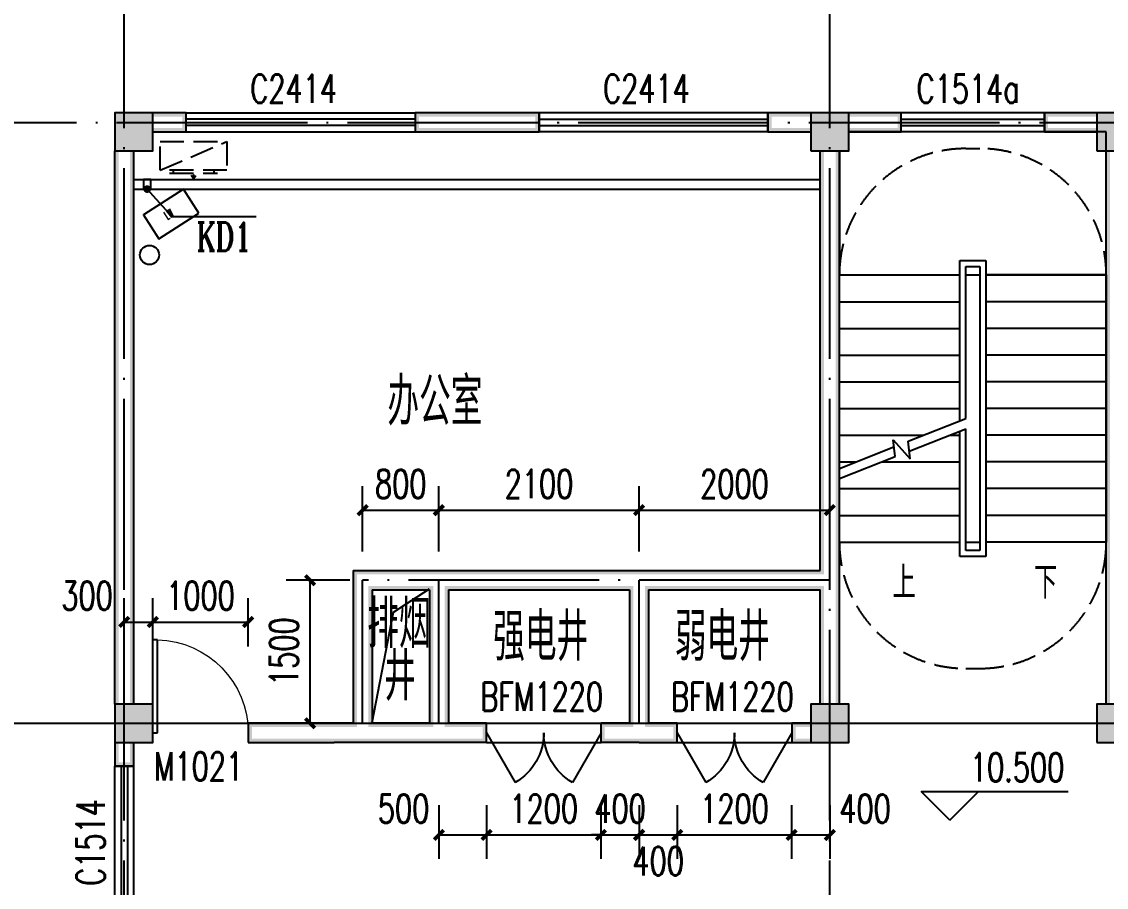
# Model space of a CAD drawing. Extents: x 5904849 to 6011887, y -826029 to -177002.
# Drawn here: x 5922338 to 5933714, y -520080 to -511005 of the extents above; entities that cross this region are included whole.
import ezdxf

# ---------------------------------------------------------------- set-up
doc = ezdxf.new("R2010")
doc.units = 0
doc.header["$LTSCALE"] = 1000
doc.header["$MEASUREMENT"] = 0
doc.linetypes.add('DASH', pattern=[0.35, 0.25, -0.1])
doc.linetypes.add('DOTE', pattern=[2.42, 2, -0.2, 0.02, -0.2])
doc.layers.get('0').update_dxf_attribs({"linetype": 'CONTINUOUS'})
doc.layers.get('Defpoints').update_dxf_attribs({"linetype": 'CONTINUOUS'})
for name, color, linetype in [('COLUMN', 9, 'CONTINUOUS'), ('DIM_ELEV', 3, 'CONTINUOUS'), ('DIM_SYMB', 3, 'CONTINUOUS'), ('DOTE', 252, 'CONTINUOUS'), ('PUB_DIM', 3, 'CONTINUOUS'), ('PUB_HATCH', 8, 'CONTINUOUS'), ('PUB_TEXT', 7, 'CONTINUOUS'), ('PUB_WALL', 9, 'CONTINUOUS'), ('STAIR', 5, 'CONTINUOUS'), ('WALL', 2, 'CONTINUOUS'), ('WINDOW', 4, 'CONTINUOUS'), ('WINDOW_TEXT', 7, 'CONTINUOUS'), ('厨卫布置', 6, 'CONTINUOUS'), ('填充', 251, 'CONTINUOUS'), ('排水', 221, 'CONTINUOUS')]:
    doc.layers.add(name, color=color, linetype=linetype)
doc.styles.add('_TCH_DIM', font='SIMPLEX', dxfattribs={"bigfont": 'GBCBIG'})
doc.styles.add('_TCH_DIM_T3', font='SIMPLEX', dxfattribs={"width": 0.705882, "bigfont": 'GBCBIG'})
doc.styles.add('_TCH_LABEL', font='COMPLEX', dxfattribs={"bigfont": 'GBCBIG'})
doc.styles.add('_TCH_WINDOW', font='SIMPLEX', dxfattribs={"height": 3.5, "bigfont": 'GBCBIG'})
doc.styles.add('DIM_FONT', font='SIMPLEX', dxfattribs={"width": 0.7, "bigfont": 'GBCBIG'})
doc.styles.add('schuco', font='sceie.shx', dxfattribs={"width": 0.7, "bigfont": 'sceic.shx'})
doc.dimstyles.new('_TCH_ARCH&&100', dxfattribs={"dimtxt": 297.5, "dimasz": 100, "dimexe": 250, "dimexo": 300, "dimgap": 126.25, "dimtad": 1, "dimdec": 0, "dimzin": 0, "dimdsep": 46, "dimtxsty": '_TCH_DIM_T3', "dimblk": 'ARCHTICK', "dimcen": 0.09, "dimclrt": 7, "dimazin": 2, "dimtfac": 1, "dimtdec": 0, "dimtix": 1, "dimtmove": 2, "dimatfit": 3, "dimfxl": 0, "dimtolj": 1, "dimtzin": 0, "dimarcsym": 0})

# ---------------------------------------------------------------- blocks, each defined once
blk = doc.blocks.new('_ArchTick')
at = {"color": 0, "linetype": 'ByBlock', "const_width": 0.4}
blk.add_lwpolyline([(-0.5, -0.5), (0.5, 0.5)], dxfattribs=at)
blk = doc.blocks.new('*D949')
at = {"layer": 'Defpoints', "color": 0}
for p in [(5926714, -518918), (5927214, -518918), (5927214, -519531)]:
    blk.add_point(p, dxfattribs=at)
at = {"layer": 'PUB_DIM', "color": 0, "lineweight": -2}
for p, q in [((5926714, -519218), (5926714, -519781)), ((5927214, -519218), (5927214, -519781)), ((5926714, -519531), (5927214, -519531))]:
    blk.add_line(p, q, dxfattribs=at)
at = {"layer": 'PUB_DIM', "color": 0, "lineweight": -2, "xscale": 100, "yscale": 100, "zscale": 100, "rotation": 180}
blk.add_blockref('_ArchTick', (5926714, -519531), dxfattribs=at)
at = {"layer": 'PUB_DIM', "color": 0, "lineweight": -2, "xscale": 100, "yscale": 100, "zscale": 100}
blk.add_blockref('_ArchTick', (5927214, -519531), dxfattribs=at)
at = {"layer": 'PUB_DIM', "color": 7, "insert": (5926344, -519256), "char_height": 297.5, "attachment_point": 5, "style": '_TCH_DIM_T3'}
blk.add_mtext('\\A1;500', dxfattribs=at)
blk = doc.blocks.new('*D950')
at = {"layer": 'Defpoints', "color": 0}
for p in [(5927214, -518918), (5928414, -518918), (5928414, -519531)]:
    blk.add_point(p, dxfattribs=at)
at = {"layer": 'PUB_DIM', "color": 0, "lineweight": -2}
for p, q in [((5927214, -519218), (5927214, -519781)), ((5928414, -519218), (5928414, -519781)), ((5927214, -519531), (5928414, -519531))]:
    blk.add_line(p, q, dxfattribs=at)
at = {"layer": 'PUB_DIM', "color": 0, "lineweight": -2, "xscale": 100, "yscale": 100, "zscale": 100, "rotation": 180}
blk.add_blockref('_ArchTick', (5927214, -519531), dxfattribs=at)
at = {"layer": 'PUB_DIM', "color": 0, "lineweight": -2, "xscale": 100, "yscale": 100, "zscale": 100}
blk.add_blockref('_ArchTick', (5928414, -519531), dxfattribs=at)
at = {"layer": 'PUB_DIM', "color": 7, "insert": (5927814, -519256), "char_height": 297.5, "attachment_point": 5, "style": '_TCH_DIM_T3'}
blk.add_mtext('\\A1;1200', dxfattribs=at)
blk = doc.blocks.new('*D951')
at = {"layer": 'Defpoints', "color": 0}
for p in [(5928414, -518918), (5928814, -518918), (5928814, -519531)]:
    blk.add_point(p, dxfattribs=at)
at = {"layer": 'PUB_DIM', "color": 0, "lineweight": -2}
for p, q in [((5928414, -519218), (5928414, -519781)), ((5928814, -519218), (5928814, -519781)), ((5928414, -519531), (5928314, -519531)), ((5928414, -519531), (5928814, -519531)), ((5928814, -519531), (5928914, -519531))]:
    blk.add_line(p, q, dxfattribs=at)
at = {"layer": 'PUB_DIM', "color": 0, "lineweight": -2, "xscale": 100, "yscale": 100, "zscale": 100}
blk.add_blockref('_ArchTick', (5928414, -519531), dxfattribs=at)
at = {"layer": 'PUB_DIM', "color": 0, "lineweight": -2, "xscale": 100, "yscale": 100, "zscale": 100, "rotation": 180}
blk.add_blockref('_ArchTick', (5928814, -519531), dxfattribs=at)
at = {"layer": 'PUB_DIM', "color": 7, "insert": (5928614, -519256), "char_height": 297.5, "attachment_point": 5, "style": '_TCH_DIM_T3'}
blk.add_mtext('\\A1;400', dxfattribs=at)
blk = doc.blocks.new('*D952')
at = {"layer": 'Defpoints', "color": 0}
for p in [(5928814, -518918), (5929214, -518918), (5929214, -519531)]:
    blk.add_point(p, dxfattribs=at)
at = {"layer": 'PUB_DIM', "color": 0, "lineweight": -2}
for p, q in [((5928814, -519218), (5928814, -519781)), ((5929214, -519218), (5929214, -519781)), ((5928814, -519531), (5929214, -519531))]:
    blk.add_line(p, q, dxfattribs=at)
at = {"layer": 'PUB_DIM', "color": 0, "lineweight": -2, "xscale": 100, "yscale": 100, "zscale": 100, "rotation": 180}
blk.add_blockref('_ArchTick', (5928814, -519531), dxfattribs=at)
at = {"layer": 'PUB_DIM', "color": 0, "lineweight": -2, "xscale": 100, "yscale": 100, "zscale": 100}
blk.add_blockref('_ArchTick', (5929214, -519531), dxfattribs=at)
at = {"layer": 'PUB_DIM', "color": 7, "insert": (5929014, -519806), "char_height": 297.5, "attachment_point": 5, "style": '_TCH_DIM_T3'}
blk.add_mtext('\\A1;400', dxfattribs=at)
blk = doc.blocks.new('*D953')
at = {"layer": 'Defpoints', "color": 0}
for p in [(5929214, -518918), (5930414, -518918), (5930414, -519531)]:
    blk.add_point(p, dxfattribs=at)
at = {"layer": 'PUB_DIM', "color": 0, "lineweight": -2}
for p, q in [((5929214, -519218), (5929214, -519781)), ((5930414, -519218), (5930414, -519781)), ((5929214, -519531), (5930414, -519531))]:
    blk.add_line(p, q, dxfattribs=at)
at = {"layer": 'PUB_DIM', "color": 0, "lineweight": -2, "xscale": 100, "yscale": 100, "zscale": 100, "rotation": 180}
blk.add_blockref('_ArchTick', (5929214, -519531), dxfattribs=at)
at = {"layer": 'PUB_DIM', "color": 0, "lineweight": -2, "xscale": 100, "yscale": 100, "zscale": 100}
blk.add_blockref('_ArchTick', (5930414, -519531), dxfattribs=at)
at = {"layer": 'PUB_DIM', "color": 7, "insert": (5929814, -519256), "char_height": 297.5, "attachment_point": 5, "style": '_TCH_DIM_T3'}
blk.add_mtext('\\A1;1200', dxfattribs=at)
blk = doc.blocks.new('*D954')
at = {"layer": 'Defpoints', "color": 0}
for p in [(5930414, -518918), (5930814, -518918), (5930814, -519531)]:
    blk.add_point(p, dxfattribs=at)
at = {"layer": 'PUB_DIM', "color": 0, "lineweight": -2}
for p, q in [((5930414, -519218), (5930414, -519781)), ((5930814, -519218), (5930814, -519781)), ((5930414, -519531), (5930814, -519531))]:
    blk.add_line(p, q, dxfattribs=at)
at = {"layer": 'PUB_DIM', "color": 0, "lineweight": -2, "xscale": 100, "yscale": 100, "zscale": 100, "rotation": 180}
blk.add_blockref('_ArchTick', (5930414, -519531), dxfattribs=at)
at = {"layer": 'PUB_DIM', "color": 0, "lineweight": -2, "xscale": 100, "yscale": 100, "zscale": 100}
blk.add_blockref('_ArchTick', (5930814, -519531), dxfattribs=at)
at = {"layer": 'PUB_DIM', "color": 7, "insert": (5931184, -519256), "char_height": 297.5, "attachment_point": 5, "style": '_TCH_DIM_T3'}
blk.add_mtext('\\A1;400', dxfattribs=at)
blk = doc.blocks.new('*D985')
at = {"layer": 'Defpoints', "color": 0}
for p in [(5924714, -517299), (5923714, -517856), (5924714, -517856)]:
    blk.add_point(p, dxfattribs=at)
at = {"layer": 'PUB_DIM', "color": 0, "lineweight": -2}
for p, q in [((5923714, -517556), (5923714, -517049)), ((5924714, -517556), (5924714, -517049)), ((5923714, -517299), (5924714, -517299))]:
    blk.add_line(p, q, dxfattribs=at)
at = {"layer": 'PUB_DIM', "color": 0, "lineweight": -2, "xscale": 100, "yscale": 100, "zscale": 100, "rotation": 180}
blk.add_blockref('_ArchTick', (5923714, -517299), dxfattribs=at)
at = {"layer": 'PUB_DIM', "color": 0, "lineweight": -2, "xscale": 100, "yscale": 100, "zscale": 100}
blk.add_blockref('_ArchTick', (5924714, -517299), dxfattribs=at)
at = {"layer": 'PUB_DIM', "color": 7, "insert": (5924214, -517024), "char_height": 297.5, "attachment_point": 5, "style": '_TCH_DIM_T3'}
blk.add_mtext('\\A1;1000', dxfattribs=at)
blk = doc.blocks.new('*D986')
at = {"layer": 'Defpoints', "color": 0}
for p in [(5923714, -517299), (5923414, -517856), (5923714, -517856)]:
    blk.add_point(p, dxfattribs=at)
at = {"layer": 'PUB_DIM', "color": 0, "lineweight": -2}
for p, q in [((5923414, -517556), (5923414, -517049)), ((5923714, -517556), (5923714, -517049)), ((5923414, -517299), (5923714, -517299))]:
    blk.add_line(p, q, dxfattribs=at)
at = {"layer": 'PUB_DIM', "color": 0, "lineweight": -2, "xscale": 100, "yscale": 100, "zscale": 100, "rotation": 180}
blk.add_blockref('_ArchTick', (5923414, -517299), dxfattribs=at)
at = {"layer": 'PUB_DIM', "color": 0, "lineweight": -2, "xscale": 100, "yscale": 100, "zscale": 100}
blk.add_blockref('_ArchTick', (5923714, -517299), dxfattribs=at)
at = {"layer": 'PUB_DIM', "color": 7, "insert": (5923024, -517024), "char_height": 297.5, "attachment_point": 5, "style": '_TCH_DIM_T3'}
blk.add_mtext('\\A1;300', dxfattribs=at)
blk = doc.blocks.new('$TCHSYS$WIN2D')
for p, q in [((-0.5, 0.5), (0.5, 0.5)), ((-0.5, 0.5), (-0.5, -0.5)), ((0.5, 0.5), (0.5, -0.5)), ((0.5, 0.1667), (-0.5, 0.1667)), ((0.5, -0.1667), (-0.5, -0.1667)), ((-0.5, -0.5), (0.5, -0.5))]:
    blk.add_line(p, q)
blk = doc.blocks.new('*D1277')
at = {"layer": 'Defpoints', "color": 0}
for p in [(5925363, -516860), (5926079, -516860), (5926079, -518361)]:
    blk.add_point(p, dxfattribs=at)
at = {"layer": 'PUB_DIM', "color": 0, "lineweight": -2}
for p, q in [((5925779, -516860), (5925113, -516860)), ((5925363, -518361), (5925363, -516860)), ((5925779, -518361), (5925113, -518361))]:
    blk.add_line(p, q, dxfattribs=at)
at = {"layer": 'PUB_DIM', "color": 0, "lineweight": -2, "xscale": 100, "yscale": 100, "zscale": 100}
for p, rotation in [((5925363, -516860), 90), ((5925363, -518361), 270)]:
    blk.add_blockref('_ArchTick', p, dxfattribs=dict(at, rotation=rotation))
at = {"layer": 'PUB_DIM', "color": 7, "insert": (5925088, -517610), "char_height": 297.5, "attachment_point": 5, "rotation": 90, "style": '_TCH_DIM_T3'}
blk.add_mtext('\\A1;1500', dxfattribs=at)
blk = doc.blocks.new('*D1278')
at = {"layer": 'Defpoints', "color": 0}
for p in [(5926714, -516126), (5925914, -516860), (5926714, -516860)]:
    blk.add_point(p, dxfattribs=at)
at = {"layer": 'PUB_DIM', "color": 0, "lineweight": -2}
for p, q in [((5925914, -516560), (5925914, -515876)), ((5926714, -516560), (5926714, -515876)), ((5925914, -516126), (5926714, -516126))]:
    blk.add_line(p, q, dxfattribs=at)
at = {"layer": 'PUB_DIM', "color": 0, "lineweight": -2, "xscale": 100, "yscale": 100, "zscale": 100, "rotation": 180}
blk.add_blockref('_ArchTick', (5925914, -516126), dxfattribs=at)
at = {"layer": 'PUB_DIM', "color": 0, "lineweight": -2, "xscale": 100, "yscale": 100, "zscale": 100}
blk.add_blockref('_ArchTick', (5926714, -516126), dxfattribs=at)
at = {"layer": 'PUB_DIM', "color": 7, "insert": (5926314, -515851), "char_height": 297.5, "attachment_point": 5, "style": '_TCH_DIM_T3'}
blk.add_mtext('\\A1;800', dxfattribs=at)
blk = doc.blocks.new('*D1279')
at = {"layer": 'Defpoints', "color": 0}
for p in [(5928814, -516126), (5926714, -516860), (5928814, -516860)]:
    blk.add_point(p, dxfattribs=at)
at = {"layer": 'PUB_DIM', "color": 0, "lineweight": -2}
for p, q in [((5926714, -516560), (5926714, -515876)), ((5928814, -516560), (5928814, -515876)), ((5926714, -516126), (5928814, -516126))]:
    blk.add_line(p, q, dxfattribs=at)
at = {"layer": 'PUB_DIM', "color": 0, "lineweight": -2, "xscale": 100, "yscale": 100, "zscale": 100, "rotation": 180}
blk.add_blockref('_ArchTick', (5926714, -516126), dxfattribs=at)
at = {"layer": 'PUB_DIM', "color": 0, "lineweight": -2, "xscale": 100, "yscale": 100, "zscale": 100}
blk.add_blockref('_ArchTick', (5928814, -516126), dxfattribs=at)
at = {"layer": 'PUB_DIM', "color": 7, "insert": (5927764, -515851), "char_height": 297.5, "attachment_point": 5, "style": '_TCH_DIM_T3'}
blk.add_mtext('\\A1;2100', dxfattribs=at)
blk = doc.blocks.new('*D1280')
at = {"layer": 'Defpoints', "color": 0}
for p in [(5930814, -516126), (5928814, -516860), (5930814, -516860)]:
    blk.add_point(p, dxfattribs=at)
at = {"layer": 'PUB_DIM', "color": 0, "lineweight": -2}
for p, q in [((5928814, -516560), (5928814, -515876)), ((5930814, -516560), (5930814, -515876)), ((5928814, -516126), (5930814, -516126))]:
    blk.add_line(p, q, dxfattribs=at)
at = {"layer": 'PUB_DIM', "color": 0, "lineweight": -2, "xscale": 100, "yscale": 100, "zscale": 100, "rotation": 180}
blk.add_blockref('_ArchTick', (5928814, -516126), dxfattribs=at)
at = {"layer": 'PUB_DIM', "color": 0, "lineweight": -2, "xscale": 100, "yscale": 100, "zscale": 100}
blk.add_blockref('_ArchTick', (5930814, -516126), dxfattribs=at)
at = {"layer": 'PUB_DIM', "color": 7, "insert": (5929814, -515851), "char_height": 297.5, "attachment_point": 5, "style": '_TCH_DIM_T3'}
blk.add_mtext('\\A1;2000', dxfattribs=at)
blk = doc.blocks.new('_FZH')
blk.add_lwpolyline([(-0.5, -0.5), (0.5, -0.5), (0.5, 0.5), (-0.5, 0.5)], close=True)
at = {"layer": 'PUB_HATCH'}
blk.add_solid([(-0.5, -0.5), (0.5, -0.5), (-0.5, 0.5), (0.5, 0.5)], dxfattribs=at)
blk = doc.blocks.new('$DorLib2D$00000231')
at = {"color": 0}
for p, q in [((-0.5, 0), (-0.25, 0.433)), ((0.5, 0), (0.25, 0.433))]:
    blk.add_line(p, q, dxfattribs=at)
for centre, start, end in [((-0.5, 0), 0, 60), ((0.5, 0), 120, 180)]:
    blk.add_arc(centre, 0.5, start, end, dxfattribs=at)
blk = doc.blocks.new('$DorLib2D$00000001')
for p, q in [((0.45, 0.975), (0.5, 0.975)), ((0.45, 0), (0.45, 0.975)), ((0.5, 0), (0.5, 0.975)), ((0.5, 0), (0.45, 0))]:
    blk.add_line(p, q)
at = {"lineweight": 13}
blk.add_arc((0.475, 0), 0.975, 91.4693, 180, dxfattribs=at)
blk = doc.blocks.new('$WINLIB2D$00000001')
at = {"color": 0}
for points in [[(-0.5, 0.5), (-0.5, -0.5)], [(-0.5, 0.5), (0.5, 0.5)], [(0.5, -0.5), (0.5, 0.5)], [(0.5, 0.1667), (-0.5, 0.1667)], [(0.5, -0.1667), (-0.5, -0.1667)], [(-0.5, -0.5), (0.5, -0.5)]]:
    blk.add_lwpolyline(points, dxfattribs=at)
blk = doc.blocks.new('A$C2E081725')
at = {"linetype": 'DASH'}
for p, q in [((700, 94), (0, 394)), ((600, 64), (100, 64)), ((138, 94), (138, 64)), ((350, 8), (327, 39)), ((350, 49), (350, 0)), ((350, 8), (373, 39)), ((563, 94), (563, 64))]:
    blk.add_line(p, q, dxfattribs=at)
blk.add_lwpolyline([(0, 394), (0, 94), (700, 94), (700, 394)], close=True, dxfattribs=at)

msp = doc.modelspace()

# ---------------------------------------------------------------- hatches: boundary and pattern name
at = {"layer": 'PUB_WALL', "linetype": 'ByBlock'}
for points in [[(5923714.3, -511960.5), (5923314.3, -511960.5), (5923354.3, -512000.5), (5923674.3, -512000.5)], [(5923314.3, -511960.5), (5923314.3, -512360.5), (5923354.3, -512320.5), (5923354.3, -512000.5)], [(5923714.3, -512360.5), (5923714.3, -511960.5), (5923674.3, -512000.5), (5923674.3, -512320.5)], [(5923714.3, -511960.5), (5923714.3, -512000.5), (5924024.3, -512000.5), (5924064.3, -511960.5)], [(5924064.3, -512160.5), (5924064.3, -511960.5), (5924024.3, -512000.5), (5924024.3, -512120.5)], [(5927764.6, -511960.5), (5926464.3, -511960.5), (5926504.3, -512000.5), (5927724.6, -512000.5)], [(5926464.3, -511960.5), (5926464.3, -512160.5), (5926504.3, -512120.5), (5926504.3, -512000.5)], [(5927764.6, -512160.5), (5927764.6, -511960.5), (5927724.6, -512000.5), (5927724.6, -512120.5)], [(5930614.3, -512000.5), (5930614.3, -511960.5), (5930164.6, -511960.5), (5930204.6, -512000.5)], [(5930164.6, -511960.5), (5930164.6, -512160.5), (5930204.6, -512120.5), (5930204.6, -512000.5)], [(5931014.3, -511960.5), (5930614.3, -511960.5), (5930654.3, -512000.5), (5930974.3, -512000.5)], [(5930614.3, -511960.5), (5930614.3, -512360.5), (5930654.3, -512320.5), (5930654.3, -512000.5)], [(5931014.3, -512360.5), (5931014.3, -511960.5), (5930974.3, -512000.5), (5930974.3, -512320.5)], [(5931014.3, -511960.5), (5931014.3, -512000.5), (5931524.3, -512000.5), (5931564.3, -511960.5)], [(5931564.3, -512160.5), (5931564.3, -511960.5), (5931524.3, -512000.5), (5931524.3, -512120.5)], [(5933614.3, -512000.5), (5933614.3, -511960.5), (5933064.3, -511960.5), (5933104.3, -512000.5)], [(5933064.3, -511960.5), (5933064.3, -512160.5), (5933104.3, -512120.5), (5933104.3, -512000.5)], [(5934014.3, -511960.5), (5933614.3, -511960.5), (5933654.3, -512000.5), (5933974.3, -512000.5)], [(5933614.3, -511960.5), (5933614.3, -512360.5), (5933654.3, -512320.5), (5933654.3, -512000.5)], [(5923714.3, -512120.5), (5923714.3, -512160.5), (5924064.3, -512160.5), (5924024.3, -512120.5)], [(5926464.3, -512160.5), (5927764.6, -512160.5), (5927724.6, -512120.5), (5926504.3, -512120.5)], [(5930614.3, -512160.5), (5930614.3, -512120.5), (5930204.6, -512120.5), (5930164.6, -512160.5)], [(5931014.3, -512120.5), (5931014.3, -512160.5), (5931564.3, -512160.5), (5931524.3, -512120.5)], [(5933614.3, -512160.5), (5933614.3, -512120.5), (5933104.3, -512120.5), (5933064.3, -512160.5)], [(5923314.3, -512360.5), (5923714.3, -512360.5), (5923674.3, -512320.5), (5923354.3, -512320.5)], [(5923354.3, -512360.5), (5923314.3, -512360.5), (5923314.3, -518160.5), (5923354.3, -518160.5)], [(5923514.3, -512360.5), (5923474.3, -512360.5), (5923474.3, -518160.5), (5923514.3, -518160.5)], [(5930614.3, -512360.5), (5931014.3, -512360.5), (5930974.3, -512320.5), (5930654.3, -512320.5)], [(5930754.3, -512360.5), (5930714.3, -512360.5), (5930714.3, -516760.5), (5930754.3, -516800.5)], [(5930914.3, -512360.5), (5930874.3, -512360.5), (5930874.3, -516860.5), (5930914.3, -516860.5)], [(5933614.3, -512360.5), (5934014.3, -512360.5), (5933974.3, -512320.5), (5933654.3, -512320.5)], [(5933754.3, -512360.5), (5933714.3, -512360.5), (5933714.3, -515760.5), (5933754.3, -515760.5)], [(5933714.3, -518160.5), (5933754.3, -518160.5), (5933754.3, -515760.5), (5933714.3, -515760.5)], [(5925814.3, -516760.5), (5925814.3, -518360.5), (5925854.3, -518400.5), (5925854.3, -516800.5)], [(5925814.3, -516760.5), (5926714.3, -516760.5), (5926714.3, -516800.5), (5925854.3, -516800.5)], [(5926714.3, -516760.5), (5928814.3, -516760.5), (5928814.3, -516800.5), (5926714.3, -516800.5)], [(5928814.3, -516760.5), (5930714.3, -516760.5), (5930754.3, -516800.5), (5928814.3, -516800.5)], [(5926014.3, -516960.5), (5926014.3, -518360.5), (5925974.3, -518400.5), (5925974.3, -516920.5)], [(5926014.3, -516960.5), (5926614.3, -516960.5), (5926654.3, -516920.5), (5925974.3, -516920.5)], [(5926614.3, -516960.5), (5926614.3, -518360.5), (5926654.3, -518400.5), (5926654.3, -516920.5)], [(5926814.3, -516960.5), (5928714.3, -516960.5), (5928754.3, -516920.5), (5926774.3, -516920.5)], [(5926814.3, -516960.5), (5926814.3, -518360.5), (5926774.3, -518400.5), (5926774.3, -516920.5)], [(5928714.3, -516960.5), (5928714.3, -518360.5), (5928754.3, -518400.5), (5928754.3, -516920.5)], [(5928914.3, -516960.5), (5930714.3, -516960.5), (5930754.3, -516920.5), (5928874.3, -516920.5)], [(5928914.3, -516960.5), (5928914.3, -518360.5), (5928874.3, -518400.5), (5928874.3, -516920.5)], [(5930714.3, -518160.5), (5930754.3, -518160.5), (5930754.3, -516920.5), (5930714.3, -516960.5)], [(5930874.3, -518160.5), (5930914.3, -518160.5), (5930914.3, -516860.5), (5930874.3, -516860.5)], [(5923714.3, -518160.5), (5923314.3, -518160.5), (5923354.3, -518200.5), (5923674.3, -518200.5)], [(5923314.3, -518160.5), (5923314.3, -518560.5), (5923354.3, -518520.5), (5923354.3, -518200.5)], [(5923714.3, -518560.5), (5923714.3, -518160.5), (5923674.3, -518200.5), (5923674.3, -518520.5)], [(5931014.3, -518160.5), (5930614.3, -518160.5), (5930654.3, -518200.5), (5930974.3, -518200.5)], [(5930614.3, -518160.5), (5930614.3, -518560.5), (5930654.3, -518520.5), (5930654.3, -518200.5)], [(5931014.3, -518560.5), (5931014.3, -518160.5), (5930974.3, -518200.5), (5930974.3, -518520.5)], [(5934014.3, -518160.5), (5933614.3, -518160.5), (5933654.3, -518200.5), (5933974.3, -518200.5)], [(5933614.3, -518160.5), (5933614.3, -518560.5), (5933654.3, -518520.5), (5933654.3, -518200.5)], [(5925614.3, -518360.5), (5924714.3, -518360.5), (5924754.3, -518400.5), (5925614.3, -518400.5)], [(5924714.3, -518360.5), (5924714.3, -518560.5), (5924754.3, -518520.5), (5924754.3, -518400.5)], [(5925814.3, -518360.5), (5925614.3, -518360.5), (5925614.3, -518400.5), (5925854.3, -518400.5)], [(5926614.3, -518360.5), (5926014.3, -518360.5), (5925974.3, -518400.5), (5926654.3, -518400.5)], [(5927214.4, -518360.5), (5926814.3, -518360.5), (5926774.3, -518400.5), (5927214.4, -518400.5)], [(5927214.4, -518560.5), (5927214.4, -518360.5), (5927174.4, -518360.5), (5927174.4, -518560.5)], [(5928714.3, -518360.5), (5928414.4, -518360.5), (5928414.4, -518400.5), (5928754.3, -518400.5)], [(5928414.4, -518560.5), (5928414.4, -518360.5), (5928454.4, -518360.5), (5928454.4, -518560.5)], [(5929214.4, -518360.5), (5928914.3, -518360.5), (5928874.3, -518400.5), (5929174.4, -518400.5)], [(5929214.4, -518560.5), (5929214.4, -518360.5), (5929174.4, -518400.5), (5929174.4, -518520.5)], [(5930614.3, -518400.5), (5930614.3, -518360.5), (5930414.4, -518360.5), (5930454.4, -518400.5)], [(5930414.4, -518360.5), (5930414.4, -518560.5), (5930454.4, -518520.5), (5930454.4, -518400.5)], [(5923314.3, -518560.5), (5923714.3, -518560.5), (5923674.3, -518520.5), (5923354.3, -518520.5)], [(5923354.3, -518560.5), (5923314.3, -518560.5), (5923314.3, -518810.5), (5923354.3, -518770.5)], [(5923514.3, -518560.5), (5923474.3, -518560.5), (5923474.3, -518770.5), (5923514.3, -518810.5)], [(5924714.3, -518560.5), (5925614.3, -518560.5), (5925614.3, -518520.5), (5924754.3, -518520.5)], [(5925914.3, -518560.5), (5925614.3, -518560.5), (5925614.3, -518520.5), (5925914.3, -518520.5)], [(5926714.3, -518560.5), (5925914.3, -518560.5), (5925914.3, -518520.5), (5926714.3, -518520.5)], [(5927214.4, -518560.5), (5926714.3, -518560.5), (5926714.3, -518520.5), (5927214.4, -518520.5)], [(5928814.3, -518560.5), (5928414.4, -518560.5), (5928414.4, -518520.5), (5928814.3, -518520.5)], [(5928814.3, -518560.5), (5929214.4, -518560.5), (5929174.4, -518520.5), (5928814.3, -518520.5)], [(5930614.3, -518560.5), (5930614.3, -518520.5), (5930454.4, -518520.5), (5930414.4, -518560.5)], [(5930614.3, -518560.5), (5931014.3, -518560.5), (5930974.3, -518520.5), (5930654.3, -518520.5)], [(5933614.3, -518560.5), (5934014.3, -518560.5), (5933974.3, -518520.5), (5933654.3, -518520.5)], [(5923314.3, -518810.5), (5923514.3, -518810.5), (5923474.3, -518770.5), (5923354.3, -518770.5)]]:
    msp.add_hatch(color=256, dxfattribs=at).paths.add_polyline_path(points)

# ---------------------------------------------------------------- linework, layer by layer
at = {"color": 0, "linetype": 'DASH'}
for p, q in [((5932239.3, -512335.5), (5932389.3, -512335.5)), ((5932239.3, -517785.5), (5932389.3, -517785.5))]:
    msp.add_line(p, q, dxfattribs=at)
at = {"linetype": 'ByBlock'}
msp.add_line((5923514.3, -512760.5), (5930714.3, -512760.5), dxfattribs=at)
msp.add_line((5923514.3, -512760.5), (5930714.3, -512760.5), dxfattribs=at)
at = {"color": 0}
msp.add_lwpolyline([(5926014.3, -518350.9), (5926239.6, -517194), (5926614.3, -516950.9)], dxfattribs=at)
msp.add_circle((5923678.7, -513451.1), 100)
at = {"color": 0, "linetype": 'DASH'}
for centre, start, end in [((5932239.3, -513660.5), 90, 180), ((5932389.3, -513660.5), 0, 90), ((5932239.3, -516460.5), 180, 270), ((5932389.3, -516460.5), 270, 360)]:
    msp.add_arc(centre, 1325, start, end, dxfattribs=at)
at = {"layer": 'DIM_ELEV', "color": 0}
for p, q in [((5932073.7, -519376.1), (5931773.7, -519076.1)), ((5931773.7, -519076.1), (5933313.9, -519076.1)), ((5932073.7, -519376.1), (5932373.7, -519076.1))]:
    msp.add_line(p, q, dxfattribs=at)
at = {"layer": 'DIM_SYMB', "const_width": 40}
msp.add_lwpolyline([(5923667.7, -512775.4, 1), (5923640.9, -512745.7, 1)], format="xyb", close=True, dxfattribs=at)
at = {"layer": 'DIM_SYMB'}
msp.add_lwpolyline([(5924797, -513050.4), (5923915.9, -513050.4), (5923654.3, -512760.5)], dxfattribs=at)
at = {"layer": 'DIM_SYMB', "color": 0}
for points in [[(5933051.8, -516600.5, 0, 0, 0), (5933051.8, -512910.5, 0, 0, 0), (5931576.8, -512910.5, 0, 0, 0), (5931576.8, -514998.5, 80, 0, 0), (5931576.8, -515298.5, 0, 0, 0)], [(5931576.8, -516600.5, 0, 0, 0), (5931576.8, -515938.7, 80, 0, 0), (5931576.8, -515638.7, 0, 0, 0)]]:
    msp.add_lwpolyline(points, format="xyseb", dxfattribs=at)
at = {"layer": 'DOTE', "linetype": 'DOTE'}
for p, q in [((5923414.3, -529060.5), (5923414.3, -509560.5)), ((5930814.3, -529060.5), (5930814.3, -509560.5)), ((5920914.3, -512060.5), (5947914.3, -512060.5)), ((5925914.3, -518360.5), (5925914.3, -516860.5)), ((5930814.3, -516860.5), (5925914.3, -516860.5)), ((5926714.3, -518360.5), (5926714.3, -516860.5)), ((5928814.3, -518360.5), (5928814.3, -516860.5)), ((5920914.3, -518360.5), (5947914.3, -518360.5)), ((5922514.3, -518360.5), (5946314.3, -518360.5))]:
    msp.add_line(p, q, dxfattribs=at)
at = {"layer": 'STAIR', "color": 0}
for p, q in [((5933614.3, -512160.5), (5931014.3, -512160.5)), ((5930914.3, -512360.5), (5930914.3, -513660.5)), ((5933714.3, -513660.5), (5933714.3, -512360.5)), ((5932179.3, -515189.2), (5932179.3, -513510.5)), ((5932179.3, -513510.5), (5932449.3, -513510.5)), ((5932449.3, -513510.5), (5932449.3, -516610.5)), ((5932239.3, -515165.5), (5932239.3, -513570.5)), ((5932239.3, -513570.5), (5932389.3, -513570.5)), ((5932389.3, -513570.5), (5932389.3, -516550.5)), ((5930914.3, -515688), (5930914.3, -513660.5)), ((5930914.3, -513660.5), (5932179.3, -513660.5)), ((5930914.3, -513660.5), (5932179.3, -513660.5)), ((5932239.3, -515165.5), (5932239.3, -513660.5)), ((5932239.3, -513660.5), (5932389.3, -513660.5)), ((5932389.3, -513660.5), (5932389.3, -516460.5)), ((5933714.3, -513660.5), (5932449.3, -513660.5)), ((5932449.3, -513660.5), (5933714.3, -513660.5)), ((5933714.3, -513660.5), (5933714.3, -516460.5)), ((5930914.3, -513940.5), (5932179.3, -513940.5)), ((5933714.3, -513940.5), (5932449.3, -513940.5)), ((5930914.3, -514220.5), (5932179.3, -514220.5)), ((5933714.3, -514220.5), (5932449.3, -514220.5)), ((5930914.3, -514500.5), (5932179.3, -514500.5)), ((5933714.3, -514500.5), (5932449.3, -514500.5)), ((5930914.3, -514780.5), (5932179.3, -514780.5)), ((5933714.3, -514780.5), (5932449.3, -514780.5)), ((5930914.3, -515060.5), (5932179.3, -515060.5)), ((5933714.3, -515060.5), (5932449.3, -515060.5)), ((5931635.9, -515403.4), (5932239.3, -515165.5)), ((5931647.7, -515506.3), (5932239.3, -515273)), ((5932179.3, -516610.5), (5932179.3, -515296.7)), ((5932239.3, -516460.5), (5932239.3, -515273)), ((5932239.3, -516550.5), (5932239.3, -515273)), ((5930914.3, -515340.5), (5931795.5, -515340.5)), ((5931499.1, -515564.9), (5931478.8, -515387.6)), ((5931478.8, -515387.6), (5931657.1, -515589)), ((5931657.1, -515589), (5931635.9, -515403.4)), ((5932068.1, -515340.5), (5932179.3, -515340.5)), ((5933714.3, -515340.5), (5932449.3, -515340.5)), ((5930914.3, -515688), (5931487.4, -515462)), ((5930914.3, -515795.5), (5931499.1, -515564.9)), ((5930914.3, -515620.5), (5931085.5, -515620.5)), ((5931358.1, -515620.5), (5932179.3, -515620.5)), ((5933714.3, -515620.5), (5932449.3, -515620.5)), ((5930914.3, -516460.5), (5930914.3, -515795.5)), ((5930914.3, -515900.5), (5932179.3, -515900.5)), ((5933714.3, -515900.5), (5932449.3, -515900.5)), ((5930914.3, -516180.5), (5932179.3, -516180.5)), ((5933714.3, -516180.5), (5932449.3, -516180.5)), ((5930914.3, -516460.5), (5932179.3, -516460.5)), ((5932239.3, -516460.5), (5932389.3, -516460.5)), ((5933714.3, -516460.5), (5932449.3, -516460.5)), ((5932389.3, -516550.5), (5932239.3, -516550.5)), ((5932449.3, -516610.5), (5932179.3, -516610.5))]:
    msp.add_line(p, q, dxfattribs=at)
at = {"layer": 'STAIR', "linetype": 'ByBlock'}
for p, q in [((5933714.3, -512160.5), (5931014.3, -512160.5)), ((5933714.3, -513560.5), (5933714.3, -512160.5)), ((5930914.3, -512360.5), (5930914.3, -513560.5)), ((5930914.3, -515900.5), (5930914.3, -515178))]:
    msp.add_line(p, q, dxfattribs=at)
at = {"layer": 'WALL', "linetype": 'ByBlock'}
for p, q in [((5924064.3, -511960.5), (5923714.3, -511960.5)), ((5924064.3, -512160.5), (5924064.3, -511960.5)), ((5927764.6, -511960.5), (5926464.3, -511960.5)), ((5926464.3, -511960.5), (5926464.3, -512160.5)), ((5927764.6, -512160.5), (5927764.6, -511960.5)), ((5930614.3, -511960.5), (5930164.6, -511960.5)), ((5930164.6, -511960.5), (5930164.6, -512160.5)), ((5931564.3, -511960.5), (5931014.3, -511960.5)), ((5931564.3, -512160.5), (5931564.3, -511960.5)), ((5933614.3, -511960.5), (5933064.3, -511960.5)), ((5933064.3, -511960.5), (5933064.3, -512160.5)), ((5923714.3, -512160.5), (5924064.3, -512160.5)), ((5926464.3, -512160.5), (5927764.6, -512160.5)), ((5930164.6, -512160.5), (5930614.3, -512160.5)), ((5931014.3, -512160.5), (5931564.3, -512160.5)), ((5933064.3, -512160.5), (5933614.3, -512160.5)), ((5923314.3, -518160.5), (5923314.3, -512360.5)), ((5923514.3, -518160.5), (5923514.3, -512360.5)), ((5930714.3, -516760.5), (5930714.3, -512360.5)), ((5930914.3, -516860.5), (5930914.3, -512360.5)), ((5933714.3, -515760.5), (5933714.3, -512360.5)), ((5933714.3, -518160.5), (5933714.3, -515760.5)), ((5925814.3, -516760.5), (5925814.3, -518360.5)), ((5925814.3, -516760.5), (5926714.3, -516760.5)), ((5926714.3, -516760.5), (5928814.3, -516760.5)), ((5928814.3, -516760.5), (5930714.3, -516760.5)), ((5930914.3, -518160.5), (5930914.3, -516860.5)), ((5926014.3, -516960.5), (5926014.3, -518360.5)), ((5926014.3, -516960.5), (5926614.3, -516960.5)), ((5926614.3, -516960.5), (5926614.3, -518360.5)), ((5926814.3, -516960.5), (5928714.3, -516960.5)), ((5926814.3, -516960.5), (5926814.3, -518360.5)), ((5928714.3, -516960.5), (5928714.3, -518360.5)), ((5928914.3, -516960.5), (5930714.3, -516960.5)), ((5928914.3, -516960.5), (5928914.3, -518360.5)), ((5930714.3, -518160.5), (5930714.3, -516960.5)), ((5925614.3, -518360.5), (5924714.3, -518360.5)), ((5924714.3, -518360.5), (5924714.3, -518560.5)), ((5925814.3, -518360.5), (5925614.3, -518360.5)), ((5926614.3, -518360.5), (5926014.3, -518360.5)), ((5927214.4, -518360.5), (5926814.3, -518360.5)), ((5927214.4, -518560.5), (5927214.4, -518360.5)), ((5928714.3, -518360.5), (5928414.4, -518360.5)), ((5928414.4, -518560.5), (5928414.4, -518360.5)), ((5929214.4, -518360.5), (5928914.3, -518360.5)), ((5929214.4, -518560.5), (5929214.4, -518360.5)), ((5930614.3, -518360.5), (5930414.4, -518360.5)), ((5930414.4, -518360.5), (5930414.4, -518560.5)), ((5923314.3, -518560.5), (5923314.3, -518810.5)), ((5923514.3, -518810.5), (5923514.3, -518560.5)), ((5924714.3, -518560.5), (5925614.3, -518560.5)), ((5925914.3, -518560.5), (5925614.3, -518560.5)), ((5926714.3, -518560.5), (5925914.3, -518560.5)), ((5927214.4, -518560.5), (5926714.3, -518560.5)), ((5928814.3, -518560.5), (5928414.4, -518560.5)), ((5928814.3, -518560.5), (5929214.4, -518560.5)), ((5930414.4, -518560.5), (5930614.3, -518560.5)), ((5923314.3, -518810.5), (5923514.3, -518810.5))]:
    msp.add_line(p, q, dxfattribs=at)
at = {"layer": 'WINDOW'}
for p, q in [((5927214.4, -518360.5), (5928414.4, -518360.5)), ((5929214.4, -518360.5), (5930414.4, -518360.5)), ((5927214.4, -518560.5), (5928414.4, -518560.5)), ((5929214.4, -518560.5), (5930414.4, -518560.5))]:
    msp.add_line(p, q, dxfattribs=at)
at = {"layer": '厨卫布置'}
msp.add_lwpolyline([(5924197.1, -513012.9), (5924035, -512760.5), (5923614.3, -513030.8), (5923776.4, -513283.2)], close=True, dxfattribs=at)
at = {"layer": '填充', "linetype": 'DASH', "ltscale": 500}
msp.add_line((5923514.3, -512660.5), (5930714.3, -512660.5), dxfattribs=at)
msp.add_line((5923514.3, -512660.5), (5930714.3, -512660.5), dxfattribs=at)
at = {"layer": '排水'}
msp.add_lwpolyline([(5923694.3, -512660.5), (5923614.3, -512660.5), (5923614.3, -512760.5), (5923694.3, -512760.5)], close=True, dxfattribs=at)

# ---------------------------------------------------------------- block references
at = {"layer": 'COLUMN', "linetype": 'ByBlock', "xscale": 400, "yscale": 400, "zscale": 400}
for p in [(5923514.3, -512160.5), (5930814.3, -512160.5), (5933814.3, -512160.5), (5923514.3, -518360.5), (5930814.3, -518360.5), (5933814.3, -518360.5)]:
    msp.add_blockref('_FZH', p, dxfattribs=at)
at = {"layer": 'WINDOW', "linetype": 'ByBlock'}
ref = msp.add_blockref('$WINLIB2D$00000001', (5925264.3, -512060.5), dxfattribs=dict(at, xscale=2400, yscale=-199.9999928057659, zscale=2400, rotation=3.583199298957087e-08))
ref.add_attrib('A', 'C2414', (5924736.8, -511856.6), dxfattribs={"layer": 'WINDOW_TEXT', "linetype": 'ByBlock', "height": 297.5, "rotation": 0, "style": '_TCH_WINDOW', "width": 0.705882})
ref = msp.add_blockref('$WINLIB2D$00000001', (5928964.6, -512060.5), dxfattribs=dict(at, xscale=-2400, yscale=-199.9999928057659, zscale=-2400, rotation=3.583199298957087e-08))
ref.add_attrib('A', 'C2414', (5928437.1, -511856.6), dxfattribs={"layer": 'WINDOW_TEXT', "linetype": 'ByBlock', "height": 297.5, "rotation": 0, "style": '_TCH_WINDOW', "width": 0.705882})
ref = msp.add_blockref('$TCHSYS$WIN2D', (5932314.3, -512060.5), dxfattribs=dict(at, xscale=-1500, yscale=-199.9999928057659, zscale=-1500, rotation=3.583181270904694e-08))
ref.add_attrib('A', 'C1514a', (5931724.8, -511856.6), dxfattribs={"layer": 'WINDOW_TEXT', "linetype": 'ByBlock', "height": 297.5, "rotation": 0, "style": '_TCH_WINDOW', "width": 0.705882})
ref = msp.add_blockref('$DorLib2D$00000001', (5924214.3, -518460.5), dxfattribs=dict(at, xscale=-1000, yscale=1000, zscale=-1000, rotation=359.9999999761271))
ref.add_attrib('A', 'M1021', (5923725.6, -518962), dxfattribs={"layer": 'WINDOW_TEXT', "linetype": 'ByBlock', "height": 297.5, "style": '_TCH_WINDOW', "width": 0.705882})
ref = msp.add_blockref('$DorLib2D$00000231', (5927814.4, -518460.5), dxfattribs=dict(at, xscale=1200, yscale=-1200, zscale=1200))
ref.add_attrib('A', 'BFM1220', (5927149.4, -518229.4), dxfattribs={"layer": 'WINDOW_TEXT', "linetype": 'ByBlock', "height": 297.5, "style": '_TCH_WINDOW', "width": 0.705882})
ref = msp.add_blockref('$DorLib2D$00000231', (5929814.4, -518460.5), dxfattribs=dict(at, xscale=-1200, yscale=1200, zscale=-1200, rotation=180.0000000960293))
ref.add_attrib('A', 'BFM1220', (5929149.4, -518229.4), dxfattribs={"layer": 'WINDOW_TEXT', "linetype": 'ByBlock', "height": 297.5, "rotation": 0, "style": '_TCH_WINDOW', "width": 0.705882})
ref = msp.add_blockref('$TCHSYS$WIN2D', (5923414.3, -519560.5), dxfattribs=dict(at, xscale=-1500, yscale=199.9999982714653, zscale=-1500, rotation=270.0000001285997))
ref.add_attrib('A', 'C1514', (5923210.4, -520065), dxfattribs={"layer": 'WINDOW_TEXT', "linetype": 'ByBlock', "height": 297.5, "rotation": 90, "style": '_TCH_WINDOW', "width": 0.705882})
at = {"layer": '厨卫布置', "xscale": -1}
msp.add_blockref('A$C2E081725', (5924490.3, -512656), dxfattribs=at)

# ---------------------------------------------------------------- texts
at = {"style": 'schuco', "width": 0.7}
for s, p in [('办公室', (5926173.5, -515236.9)), ('排烟', (5925963.2, -517570.7)), ('强电井', (5927283.1, -517704.4)), ('弱电井', (5929188.1, -517704.4)), ('井', (5926139.6, -518120.5))]:
    msp.add_text(s, height=500, dxfattribs=at).set_placement(p)
at = {"layer": 'PUB_TEXT', "style": '_TCH_LABEL', "width": 0.705882}
msp.add_text('KD1', height=297.5, dxfattribs=at).set_placement((5924171.7, -513408))
at = {"layer": 'PUB_TEXT', "color": 0, "style": '_TCH_DIM'}
for s, p in [('上', (5931472.5, -517055.5)), ('下', (5932956.9, -517055.5))]:
    msp.add_text(s, height=337.6, dxfattribs=at).set_placement(p)
at = {"layer": 'PUB_TEXT', "color": 0, "style": '_TCH_DIM', "width": 0.705882}
msp.add_text('10.500', height=297.5, dxfattribs=at).set_placement((5932283.9, -518971.1))
at = {"layer": '厨卫布置', "style": 'DIM_FONT', "width": 0.494118}
msp.add_text('LW', height=89.65, rotation=32.71669, dxfattribs=at).set_placement((5923867.4, -513083.7))

# ---------------------------------------------------------------- dimensions: what is measured, and where the dimension line sits
at = {"layer": 'PUB_DIM', "color": 0}
for p1, p2, distance, picture, middle in [((5925914.3, -516860.5), (5926714.3, -516860.5), 734.5, '*D1278', (5926314.3, -515850.9)), ((5926714.3, -516860.5), (5928814.3, -516860.5), 734.5, '*D1279', (5927764.3, -515850.9)), ((5928814.3, -516860.5), (5930814.3, -516860.5), 734.5, '*D1280', (5929814.3, -515850.9)), ((5926079.5, -518360.5), (5926079.5, -516860.5), 716.5, '*D1277', (5925087.9, -517610.5)), ((5923714.3, -517855.5), (5924714.3, -517855.5), 556.8, '*D985', (5924214.3, -517023.7)), ((5927214.4, -518918.3), (5928414.4, -518918.3), -612.7, '*D950', (5927814.4, -519256)), ((5928414.4, -518918.3), (5928814.3, -518918.3), -612.7, '*D951', (5928614.3, -519256)), ((5929214.4, -518918.3), (5930414.2, -518918.3), -612.7, '*D953', (5929814.3, -519256))]:
    dim = msp.add_aligned_dim(p1=p1, p2=p2, distance=distance, dimstyle='_TCH_ARCH&&100', dxfattribs=at)
    dim.commit()
    dim.dimension.update_dxf_attribs({"geometry": picture, "text_midpoint": middle})
for base, p1, p2, picture, middle in [((5923714.3, -517298.7), (5923414.3, -517855.5), (5923714.3, -517855.5), '*D986', (5923023.9, -517023.7)), ((5927214.4, -519531), (5926714.3, -518918.3), (5927214.4, -518918.3), '*D949', (5926344.3, -519256)), ((5929214.4, -519531), (5928814.3, -518918.3), (5929214.4, -518918.3), '*D952', (5929014.3, -519806)), ((5930814.3, -519531), (5930414.2, -518918.3), (5930814.3, -518918.3), '*D954', (5931184.3, -519256))]:
    dim = msp.add_linear_dim(base=base, p1=p1, p2=p2, angle=0, dimstyle='_TCH_ARCH&&100', dxfattribs=at)
    dim.commit()
    dim.dimension.update_dxf_attribs({"geometry": picture, "text_midpoint": middle, "dimtype": 129})

doc.saveas('drawing.dxf')
